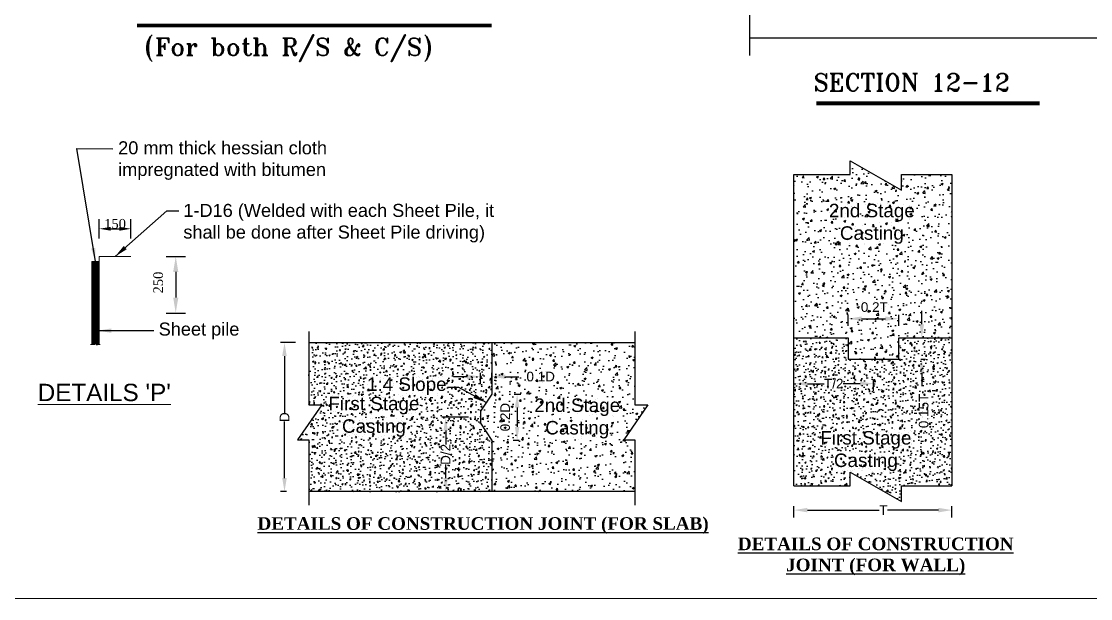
# Model space of a CAD drawing. Extents: x -545075 to 1728153, y -708141 to -305611.
# Drawn here: x 968644 to 996387, y -654682 to -639705 of the extents above; entities that cross this region are included whole.
import ezdxf

# ---------------------------------------------------------------- set-up
doc = ezdxf.new("R2010")
doc.units = 0
doc.header["$MEASUREMENT"] = 0
doc.layers.get('0').update_dxf_attribs({"linetype": 'CONTINUOUS'})
doc.layers.get('DEFPOINTS').update_dxf_attribs({"linetype": 'CONTINUOUS'})
doc.layers.add('LINE', color=7, linetype='CONTINUOUS')
doc.layers.add('Other line', color=7, linetype='CONTINUOUS', lineweight=15)
doc.styles.add('BIG', font='ROMANT.SHX')
doc.styles.get("Standard").update_dxf_attribs({"font": 'times.ttf', "height": 250})
doc.styles.add('TIMES', font='arial.ttf', dxfattribs={"height": 350})
doc.dimstyles.new('3', dxfattribs={"dimtxt": 225, "dimasz": 350, "dimexe": 100, "dimexo": 25, "dimgap": 9, "dimtad": 0, "dimdec": 0, "dimzin": 0, "dimdsep": 46, "dimtxsty": 'Standard', "dimcen": 0, "dimclrt": 256, "dimadec": 0, "dimazin": 0, "dimtfac": 1, "dimtdec": 0, "dimtofl": 0, "dimtmove": 2, "dimatfit": 3, "dimfxl": 1, "dimtolj": 1, "dimtzin": 0, "dimarcsym": 0})
doc.dimstyles.new('ISO-25', dxfattribs={"dimtxt": 2.5, "dimasz": 2.5, "dimexe": 1.25, "dimexo": 0.625, "dimtad": 1, "dimtxsty": 'Standard', "dimcen": 2.5, "dimadec": 0, "dimazin": 0, "dimtfac": 1, "dimtmove": 0, "dimatfit": 3, "dimfxl": 1, "dimarcsym": 0})

# ---------------------------------------------------------------- blocks, each defined once
blk = doc.blocks.new('*D234')
at = {"layer": 'DEFPOINTS', "color": 0, "lineweight": -2}
for p in [(992790, -652386), (988690, -652600), (992790, -652600)]:
    blk.add_point(p, dxfattribs=at)
at = {"layer": 'LINE', "color": 0, "lineweight": -2}
for p, q in [((988690, -652575), (988690, -652286)), ((989040, -652386), (990902, -652386)), ((992440, -652386), (991118, -652386)), ((992790, -652575), (992790, -652286))]:
    blk.add_line(p, q, dxfattribs=at)
for points in [[(989040, -652328), (989040, -652444), (988690, -652386)], [(992440, -652328), (992440, -652444), (992790, -652386)]]:
    blk.add_solid(points, dxfattribs=at)
at = {"layer": 'LINE', "lineweight": -2, "insert": (991010, -652386), "char_height": 250, "attachment_point": 5}
blk.add_mtext('\\A1;{\\fArial|b0|i0|c0|p34;T}', dxfattribs=at)
blk = doc.blocks.new('*D385')
at = {"layer": 'DEFPOINTS', "color": 0, "lineweight": -2}
for p in [(990754, -649106), (988690, -649320), (990754, -649320)]:
    blk.add_point(p, dxfattribs=at)
at = {"layer": 'LINE', "color": 0, "lineweight": -2}
for p, q in [((988690, -649295), (988690, -649006)), ((989040, -649106), (989474, -649106)), ((990404, -649106), (989970, -649106)), ((990754, -649295), (990754, -649006))]:
    blk.add_line(p, q, dxfattribs=at)
for points in [[(989040, -649048), (989040, -649164), (988690, -649106)], [(990404, -649048), (990404, -649164), (990754, -649106)]]:
    blk.add_solid(points, dxfattribs=at)
at = {"layer": 'LINE', "lineweight": -2, "insert": (989722, -649106), "char_height": 250, "attachment_point": 5}
blk.add_mtext('\\A1;{\\fArial|b0|i0|c0|p34;T/2}', dxfattribs=at)
blk = doc.blocks.new('*D386')
at = {"layer": 'DEFPOINTS', "color": 0, "lineweight": -2}
for p in [(991413, -647419), (990095, -647633), (991413, -647633)]:
    blk.add_point(p, dxfattribs=at)
at = {"layer": 'LINE', "color": 0, "lineweight": -2}
for p, q in [((990095, -647608), (990095, -647319)), ((990445, -647419), (991063, -647419)), ((991413, -647608), (991413, -647319))]:
    blk.add_line(p, q, dxfattribs=at)
for points in [[(990445, -647361), (990445, -647477), (990095, -647419)], [(991063, -647361), (991063, -647477), (991413, -647419)]]:
    blk.add_solid(points, dxfattribs=at)
at = {"layer": 'LINE', "lineweight": -2, "insert": (990775, -647119), "char_height": 250, "attachment_point": 5}
blk.add_mtext('\\A1;{\\fArial|b0|i0|c0|p34;0.2T}', dxfattribs=at)
blk = doc.blocks.new('*D387')
at = {"layer": 'DEFPOINTS', "color": 0, "lineweight": -2}
for p in [(991907, -647915), (991960, -648473), (992007, -648473)]:
    blk.add_point(p, dxfattribs=at)
at = {"layer": 'LINE', "color": 0, "lineweight": -2}
for p, q in [((992007, -647565), (992007, -647215)), ((991932, -647915), (992107, -647915)), ((991985, -648473), (992107, -648473)), ((992007, -648823), (992007, -649173))]:
    blk.add_line(p, q, dxfattribs=at)
for points in [[(991949, -647565), (992065, -647565), (992007, -647915)], [(991949, -648823), (992065, -648823), (992007, -648473)]]:
    blk.add_solid(points, dxfattribs=at)
at = {"layer": 'LINE', "lineweight": -2, "insert": (992056, -649813), "char_height": 250, "attachment_point": 5, "rotation": 90}
blk.add_mtext('\\A1;{\\fArial|b0|i0|c0|p34;0.15T}', dxfattribs=at)
blk = doc.blocks.new('*D388')
at = {"layer": 'DEFPOINTS', "color": 0, "lineweight": -2}
for p in [(980269, -649973), (979653, -651906), (979731, -651906)]:
    blk.add_point(p, dxfattribs=at)
at = {"layer": 'LINE', "color": 0, "lineweight": -2}
for p, q in [((980244, -649973), (979553, -649973)), ((979653, -650323), (979653, -650682)), ((979653, -651556), (979653, -651198)), ((979706, -651906), (979553, -651906))]:
    blk.add_line(p, q, dxfattribs=at)
for points in [[(979595, -650323), (979712, -650323), (979653, -649973)], [(979595, -651556), (979712, -651556), (979653, -651906)]]:
    blk.add_solid(points, dxfattribs=at)
at = {"layer": 'LINE', "lineweight": -2, "insert": (979653, -650940), "char_height": 250, "attachment_point": 5, "rotation": 90}
blk.add_mtext('\\A1;{\\fArial|b0|i0|c0|p34;D/2}', dxfattribs=at)
blk = doc.blocks.new('*D235')
at = {"layer": 'DEFPOINTS', "color": 0, "lineweight": -2}
for p in [(975780, -648040), (975471, -651906), (975548, -651906)]:
    blk.add_point(p, dxfattribs=at)
at = {"layer": 'LINE', "color": 0, "lineweight": -2}
for p, q in [((975755, -648040), (975371, -648040)), ((975471, -648390), (975471, -649861)), ((975471, -651556), (975471, -650086)), ((975523, -651906), (975371, -651906))]:
    blk.add_line(p, q, dxfattribs=at)
for points in [[(975412, -648390), (975529, -648390), (975471, -648040)], [(975412, -651556), (975529, -651556), (975471, -651906)]]:
    blk.add_solid(points, dxfattribs=at)
at = {"layer": 'LINE', "lineweight": -2, "insert": (975471, -649973), "char_height": 250, "attachment_point": 5, "rotation": 90}
blk.add_mtext('\\A1;{\\fArial|b0|i0|c0|p34;D}', dxfattribs=at)
blk = doc.blocks.new('*D236')
at = {"layer": 'DEFPOINTS', "color": 0, "lineweight": -2}
for p in [(981407, -649377), (981507, -650576), (981585, -650576)]:
    blk.add_point(p, dxfattribs=at)
at = {"layer": 'LINE', "color": 0, "lineweight": -2}
for p, q in [((981432, -649377), (981607, -649377)), ((981507, -649727), (981507, -650226)), ((981560, -650576), (981407, -650576))]:
    blk.add_line(p, q, dxfattribs=at)
for points in [[(981448, -649727), (981565, -649727), (981507, -649377)], [(981448, -650226), (981565, -650226), (981507, -650576)]]:
    blk.add_solid(points, dxfattribs=at)
at = {"layer": 'LINE', "lineweight": -2, "insert": (981197, -649973), "char_height": 250, "attachment_point": 5, "rotation": 90}
blk.add_mtext('\\A1;{\\fArial|b0|i0|c0|p34;0.2D}', dxfattribs=at)
blk = doc.blocks.new('*D237')
at = {"layer": 'DEFPOINTS', "color": 0, "lineweight": -2}
for p in [(980558, -649138), (980854, -648924), (980854, -649138)]:
    blk.add_point(p, dxfattribs=at)
at = {"layer": 'LINE', "color": 0, "lineweight": -2}
for p, q in [((980558, -649113), (980558, -648824)), ((980854, -649113), (980854, -648824)), ((980208, -648924), (979858, -648924)), ((981204, -648924), (981554, -648924))]:
    blk.add_line(p, q, dxfattribs=at)
for points in [[(980208, -648866), (980208, -648982), (980558, -648924)], [(981204, -648866), (981204, -648982), (980854, -648924)]]:
    blk.add_solid(points, dxfattribs=at)
at = {"layer": 'LINE', "lineweight": -2, "insert": (982118, -648922), "char_height": 250, "attachment_point": 5}
blk.add_mtext('\\A1;{\\fArial|b0|i0|c0|p34;0.1D}', dxfattribs=at)
blk = doc.blocks.new('*D251')
at = {"color": 7, "linetype": 'ByBlock', "lineweight": -2}
for p, q in [((970664, -645336), (970664, -644836)), ((971486, -645336), (971486, -644836)), ((970964, -645086), (971186, -645086))]:
    blk.add_line(p, q, dxfattribs=at)
for points in [[(970964, -645036), (970964, -645136), (970664, -645086)], [(971186, -645036), (971186, -645136), (971486, -645086)]]:
    blk.add_solid(points, dxfattribs=at)
at = {"layer": 'DEFPOINTS', "color": 0, "linetype": 'ByBlock', "lineweight": -2}
for p in [(971486, -645086), (970664, -645807), (971486, -645807)]:
    blk.add_point(p, dxfattribs=at)
at = {"color": 7, "linetype": 'ByBlock', "lineweight": 13, "insert": (971075, -644958), "char_height": 250, "attachment_point": 5}
blk.add_mtext('150', dxfattribs=at)
blk = doc.blocks.new('*D252')
at = {"color": 7, "linetype": 'ByBlock', "lineweight": -2}
for p, q in [((972399, -645807), (972899, -645807)), ((972649, -646207), (972649, -646872)), ((972399, -647272), (972899, -647272))]:
    blk.add_line(p, q, dxfattribs=at)
for points in [[(972583, -646207), (972716, -646207), (972649, -645807)], [(972583, -646872), (972716, -646872), (972649, -647272)]]:
    blk.add_solid(points, dxfattribs=at)
at = {"layer": 'DEFPOINTS', "color": 0, "linetype": 'ByBlock', "lineweight": -2}
for p in [(971486, -645807), (970750, -647272), (972649, -647272)]:
    blk.add_point(p, dxfattribs=at)
at = {"color": 7, "linetype": 'ByBlock', "lineweight": 13, "insert": (972196, -646481), "char_height": 250, "attachment_point": 5, "rotation": 90}
blk.add_mtext('250', dxfattribs=at)

msp = doc.modelspace()

# ---------------------------------------------------------------- hatches: boundary and pattern name
at = {"layer": 'LINE', "lineweight": -2}
h = msp.add_hatch(dxfattribs=at)
h.set_pattern_fill('AR-CONC', color=0, scale=75, style=0)
h.set_pattern_definition([(50, (197954.97, 499442.27), (537.94514, -47.0641), [56.25, -618.75]), (355, (197954.97, 499442.27), (-104.0635, 564.1441), [45, -495]), (100.4514, (197999.8, 499438.35), (433.88204, 517.07966), [47.80514, -525.85658]), (46.1842, (197954.97, 499592.3), (800.4308, -124.13926), [84.375, -928.125]), (96.6356, (198021.7, 499581.9), (700.99703, 730.5884), [71.7077, -788.78475]), (351.1842, (197955, 499592.3), (700.99646, 730.58895), [67.5, -742.5]), (21, (198029.97, 499554.77), (447.68029, -301.96417), [56.25, -618.75]), (326, (198029.97, 499554.77), (182.4865, 543.86253), [45, -495]), (71.4514, (198067.27, 499529.6), (630.16697, 241.89787), [47.80514, -525.85658]), (37.5, (197954.97, 499442.27), (9.119891, 249.67039), [0, -489, 0, -502.5, 0, -496.875]), (7.5, (197954.97, 499442.27), (197.302153, 295.808784), [0, -286.5, 0, -477.75, 0, -189.375]), (327.5, (197787.72, 499442.27), (400.366827, -16.916154), [0, -187.5, 0, -585, 0, -776.25]), (317.5, (197712.7, 499442.27), (437.38963, 75.07874), [0, -243.75, 0, -388.5, 0, -551.25])])
h.paths.add_polyline_path([(992789.524, -643677.544), (991479.601, -643677.544), (991479.601, -644080.896), (990150.067, -643322.693), (990150.067, -643677.544), (988690.342, -643677.544), (988690.342, -647914.579), (990094.606, -647914.579), (990094.606, -648473.239), (991413.339, -648473.239), (991413.339, -647914.579), (992789.524, -647914.579)])
h.paths.add_polyline_path([(990213.324, -646853.022), (991336.619, -646853.022), (991336.619, -647385.423), (990213.324, -647385.423)], flags=24)
h.paths.add_polyline_path([(989526.454, -644346.215), (991896.236, -644346.215), (991896.236, -645569.385), (989526.454, -645569.385)], flags=24)
h = msp.add_hatch(dxfattribs=at)
h.set_pattern_fill('AR-CONC', color=0, scale=50, style=0)
h.set_pattern_definition([(50, (208098.42, 497276.6), (358.63009, -31.37607), [37.5, -412.5]), (355, (208098.42, 497276.6), (-69.37567, 376.09607), [30, -330]), (100.4514, (208128.3, 497273.98), (289.25469, 344.71977), [31.870095, -350.57106]), (46.1842, (208098.4, 497376.6), (533.62052, -82.75951), [56.25, -618.75]), (96.6356, (208142.9, 497369.7), (467.33135, 487.05894), [47.80514, -525.8565]), (351.1842, (208098.4, 497376.6), (467.33097, 487.0593), [45, -495]), (21, (208148.42, 497351.6), (298.453526, -201.309445), [37.5, -412.5]), (326, (208148.42, 497351.6), (121.65767, 362.57502), [30, -330]), (71.4514, (208173.3, 497334.82), (420.11131, 161.26525), [31.870095, -350.57106]), (37.5, (208098.42, 497276.59), (6.079928, 166.446927), [0, -326, 0, -335, 0, -331.25]), (7.5, (208098.42, 497276.6), (131.534769, 197.205856), [0, -191, 0, -318.5, 0, -126.25]), (327.5, (207986.92, 497276.59), (266.911218, -11.277436), [0, -125, 0, -390, 0, -517.5]), (317.5, (207936.92, 497276.6), (291.593085, 50.05249), [0, -162.5, 0, -259, 0, -367.5])])
h.paths.add_polyline_path([(980854.033, -651906.484), (980854.033, -650575.926), (980557.916, -650130.746), (980557.916, -649815.746), (980854.033, -649376.612), (980854.033, -648040.008), (976103.43, -648040.008), (976103.43, -649649.936), (976440.723, -649649.936), (975812.167, -650565.795), (976103.43, -650565.795), (976103.43, -651906.484)])
h.paths.add_polyline_path([(979461.447, -651251.427), (979461.447, -650628.303), (979844.974, -650628.303), (979844.974, -651251.427)], flags=24)
h.paths.add_polyline_path([(976551.847, -649353.637), (979030.497, -649353.637), (979030.497, -650576.807), (976551.847, -650576.807)], flags=24)
h.paths.add_polyline_path([(977560.845, -648857.483), (979728.41, -648857.483), (979728.41, -649485.621), (977560.845, -649485.621)], flags=24)
h = msp.add_hatch(dxfattribs=at)
h.set_pattern_fill('AR-CONC', color=0, scale=75, style=0)
h.set_pattern_definition([(50, (205591.1, 495662.16), (537.94514, -47.0641), [56.25, -618.75]), (355, (205591.1, 495662.16), (-104.0635, 564.1441), [45, -495]), (100.4514, (205635.94, 495658.23), (433.88204, 517.07966), [47.80514, -525.85658]), (46.1842, (205591.1, 495812.16), (800.4308, -124.13926), [84.375, -928.125]), (96.6356, (205657.8, 495801.8), (700.99703, 730.5884), [71.7077, -788.78475]), (351.1842, (205591.1, 495812.16), (700.99646, 730.58895), [67.5, -742.5]), (21, (205666.1, 495774.66), (447.68029, -301.96417), [56.25, -618.75]), (326, (205666.1, 495774.66), (182.4865, 543.86253), [45, -495]), (71.4514, (205703.4, 495749.5), (630.16697, 241.89787), [47.80514, -525.85658]), (37.5, (205591.1, 495662.16), (9.119891, 249.67039), [0, -489, 0, -502.5, 0, -496.875]), (7.5, (205591.1, 495662.16), (197.302153, 295.808784), [0, -286.5, 0, -477.75, 0, -189.375]), (327.5, (205423.86, 495662.16), (400.366827, -16.916154), [0, -187.5, 0, -585, 0, -776.25]), (317.5, (205348.86, 495662.16), (437.38963, 75.07874), [0, -243.75, 0, -388.5, 0, -551.25])])
h.paths.add_polyline_path([(984564.788, -651906.484), (984564.788, -650565.795), (984273.525, -650565.795), (984902.08, -649649.936), (984564.788, -649649.936), (984564.788, -648040.008), (980854.447, -648040.008), (980854.447, -649376.612), (980558.33, -649815.746), (980558.33, -650130.746), (980854.447, -650575.926), (980854.447, -651906.484)])
h.paths.add_polyline_path([(981025.905, -650346.583), (981025.905, -649599.909), (981368.163, -649599.909), (981368.163, -650346.583)], flags=24)
h.paths.add_polyline_path([(981744.72, -648750.626), (982491.394, -648750.626), (982491.394, -649092.884), (981744.72, -649092.884)], flags=24)
h.paths.add_polyline_path([(982031.721, -649740.298), (984102.594, -649740.298), (984102.594, -650277.235), (982031.721, -650277.235)], flags=24)
h = msp.add_hatch(dxfattribs=at)
h.set_pattern_fill('AR-CONC', color=0, scale=50, style=0)
h.set_pattern_definition([(50, (197954.97, 499442.27), (358.63009, -31.37607), [37.5, -412.5]), (355, (197954.97, 499442.27), (-69.37567, 376.09607), [30, -330]), (100.4514, (197984.85, 499439.65), (289.25469, 344.71977), [31.870095, -350.57106]), (46.1842, (197954.97, 499542.27), (533.62052, -82.75951), [56.25, -618.75]), (96.6356, (197999.43, 499535.37), (467.33135, 487.05894), [47.80514, -525.8565]), (351.1842, (197954.97, 499542.27), (467.33097, 487.0593), [45, -495]), (21, (198004.97, 499517.27), (298.453526, -201.309445), [37.5, -412.5]), (326, (198004.97, 499517.27), (121.65767, 362.57502), [30, -330]), (71.4514, (198029.84, 499500.5), (420.11131, 161.26525), [31.870095, -350.57106]), (37.5, (197954.97, 499442.27), (6.079928, 166.446927), [0, -326, 0, -335, 0, -331.25]), (7.5, (197954.97, 499442.27), (131.534769, 197.205856), [0, -191, 0, -318.5, 0, -126.25]), (327.5, (197843.47, 499442.27), (266.911218, -11.277436), [0, -125, 0, -390, 0, -517.5]), (317.5, (197793.47, 499442.27), (291.593085, 50.05249), [0, -162.5, 0, -259, 0, -367.5])])
h.paths.add_polyline_path([(991479.601, -652159.635), (991479.601, -651756.283), (992789.524, -651756.283), (992789.524, -647914.579), (991413.339, -647914.579), (991413.339, -648473.239), (990094.606, -648473.239), (990094.606, -647914.579), (988690.342, -647914.579), (988690.342, -651756.283), (990150.067, -651756.283), (990150.067, -651401.432)])
h.paths.add_polyline_path([(989420.514, -648914.328), (990023.515, -648914.328), (990023.515, -649297.855), (989420.514, -649297.855)], flags=24)
h.paths.add_polyline_path([(991866.216, -650311.418), (991866.216, -649314.828), (992246.502, -649314.828), (992246.502, -650311.418)], flags=24)
h.paths.add_polyline_path([(989317.263, -650242.467), (991795.912, -650242.467), (991795.912, -651465.636), (989317.263, -651465.636)], flags=24)
at = {"layer": 'Other line', "lineweight": 13}
msp.add_hatch(color=0, dxfattribs=at).paths.add_polyline_path([(970664.295, -645935.499), (970469.101, -645935.499), (970469.101, -645991.191), (970664.295, -645991.191)])
h = msp.add_hatch(dxfattribs=at)
h.set_pattern_fill('ANSI31', color=0, scale=100, style=0)
h.set_pattern_definition([(45, (828272.101, 3596281.809), (-8.838834765, 8.838834765), [])])
h.paths.add_polyline_path([(970469.101, -648091.191), (970547.101, -648091.191), (970547.101, -648056.191), (970612.101, -648108.191), (970612.101, -648091.191), (970664.295, -648091.191), (970664.295, -645991.191), (970469.101, -645991.191)])

# ---------------------------------------------------------------- linework, layer by layer
msp.add_line((997490.752, -640144.242), (987537.568, -640144.242))
at = {"linetype": 'ByBlock', "lineweight": 13}
msp.add_line((970664.295, -646421.341), (970664.295, -648091.191), dxfattribs=at)
at = {"color": 7, "linetype": 'ByBlock', "lineweight": 20}
msp.add_lwpolyline([(953919.576, -654682.06), (953919.576, -611896.246), (1014424.768, -611896.246), (1014424.768, -654682.06), (953919.576, -654682.06)], close=True, dxfattribs=at)
at = {"layer": 'LINE'}
msp.add_line((987537.568, -639230.006), (987537.568, -640594.578), dxfattribs=at)
at = {"layer": 'LINE', "color": 0, "lineweight": -2}
for p, q in [((980854.033, -648040.008), (980854.033, -649376.612)), ((980854.24, -648040.008), (980854.24, -649376.612)), ((979361.922, -649973.246), (979361.922, -649973.246)), ((980854.033, -650575.926), (980854.033, -651906.484)), ((980854.24, -650575.926), (980854.24, -651906.484)), ((980854.447, -650575.926), (980854.447, -651906.484))]:
    msp.add_line(p, q, dxfattribs=at)
at = {"layer": 'LINE', "const_width": 97.5}
for points in [[(980844.834, -639811.866), (971639.86, -639811.866)], [(989272.064, -641831.905), (995068.033, -641831.905)]]:
    msp.add_lwpolyline(points, dxfattribs=at)
at = {"layer": 'LINE', "color": 0, "lineweight": -2}
for points in [[(988690.342, -643677.544), (990150.067, -643677.544), (990150.067, -643322.693), (991479.601, -644080.896), (991479.601, -643677.544), (992789.524, -643677.544)], [(988690.342, -651756.283), (988690.342, -643677.544)], [(992789.524, -643677.544), (992789.524, -651756.283)], [(976103.43, -647749.943), (976103.43, -649649.936), (976440.723, -649649.936), (975812.167, -650565.795), (976103.43, -650565.795), (976103.43, -652253.444)], [(984564.788, -647749.943), (984564.788, -649649.936), (984902.08, -649649.936), (984273.525, -650565.795), (984564.788, -650565.795), (984564.788, -652253.444)], [(976103.43, -648040.008), (984564.788, -648040.008)], [(980854.033, -648040.008), (980854.033, -649376.612), (980557.916, -649815.746), (980557.916, -650130.746), (980854.033, -650575.926)], [(980854.24, -648040.008), (980854.24, -649376.612), (980558.123, -649815.746), (980558.123, -650130.746), (980854.24, -650575.926)], [(980854.447, -648040.008), (980854.447, -649376.612), (980558.33, -649815.746), (980558.33, -650130.746), (980854.447, -650575.926)], [(988690.342, -647914.579), (990094.606, -647914.579), (990094.606, -648473.239), (991413.339, -648473.239), (991413.339, -647914.579), (992789.524, -647914.579)], [(988690.342, -651756.283), (990150.067, -651756.283), (990150.067, -651401.432), (991479.601, -652159.635), (991479.601, -651756.283), (992789.524, -651756.283)], [(984564.788, -651906.484), (976103.43, -651906.484)]]:
    msp.add_lwpolyline(points, dxfattribs=at)
at = {"layer": 'Other line', "color": 0, "lineweight": 13}
for p, q in [((970664.295, -646363.045), (970664.295, -645806.717)), ((970664.295, -645806.717), (971486.239, -645806.717)), ((970664.295, -645806.717), (970664.295, -647263.191)), ((970469.101, -645935.499), (970664.295, -645935.499)), ((970469.101, -645935.499), (970469.101, -648091.191))]:
    msp.add_line(p, q, dxfattribs=at)
msp.add_lwpolyline([(970469.101, -645935.499), (970664.295, -645935.499), (970664.295, -645991.191), (970469.101, -645991.191)], close=True, dxfattribs=at)
msp.add_lwpolyline([(970433.101, -648091.191), (970547.101, -648091.191), (970547.101, -648056.191), (970612.101, -648108.191), (970612.101, -648091.191), (970692.101, -648091.191)], dxfattribs=at)

# ---------------------------------------------------------------- texts
at = {"color": 7, "style": 'BIG'}
msp.add_text('SECTION 12-12', height=455, dxfattribs=at).set_placement((989202.264, -641512.842))
at = {"layer": 'LINE', "style": 'BIG'}
msp.add_text('(For both R/S & C/S)', height=455, dxfattribs=at).set_placement((971842.079, -640593.406))
at = {"layer": 'LINE', "color": 0, "lineweight": -2, "char_height": 350, "attachment_point": 5}
for s, insert in [('\\A1;{\\fArial|b0|i0|c0|p34;2nd Stage\\PCasting}', (990711.345, -644957.8)), ('\\A1;{\\fArial|b0|i0|c0|p34;1:4 Slope}', (978644.627, -649171.552)), ('\\A1;{\\fArial|b0|i0|c0|p34;First Stage\\PCasting}', (977791.172, -649965.222)), ('\\A1;{\\fArial|b0|i0|c0|p34;2nd Stage\\PCasting}', (983067.158, -650008.766)), ('\\A1;{\\fArial|b0|i0|c0|p34;First Stage\\PCasting}', (990556.587, -650854.051))]:
    msp.add_mtext(s, dxfattribs=dict(at, insert=insert))
at = {"layer": 'LINE', "color": 0, "lineweight": -2, "char_height": 327.813, "attachment_point": 8}
for s, insert, width in [('\\pt983.4;{\\fTimes New Roman|b1|i0|c0|p18;\\LDETAILS OF CONSTRUCTION JOINT (FOR SLAB)}', (980623.217, -653003.628), 13986.50595), ('\\pt983.4;{\\fTimes New Roman|b1|i0|c0|p18;\\LDETAILS OF CONSTRUCTION JOINT (FOR WALL)}', (990811.259, -654078.193), 8449.14992)]:
    msp.add_mtext(s, dxfattribs=dict(at, insert=insert, width=width))
at = {"layer": 'Other line', "color": 0, "lineweight": 13, "attachment_point": 1, "style": 'TIMES'}
for s, insert, char_height, width in [('20 mm thick hessian cloth impregnated with bitumen', (971155.209, -642816.667), 337.2, 7425.01173), ('1-D16 (Welded with each Sheet Pile, it shall be done after Sheet Pile driving)', (972846.089, -644440.857), 337.2, 8773.95689), ('Sheet pile', (972206.089, -647519.857), 337.2, 8773.95689), ("{\\LDETAILS 'P'}", (969068.697, -649107.907), 450, 10967.44611)]:
    msp.add_mtext(s, dxfattribs=dict(at, insert=insert, char_height=char_height, width=width))

# ---------------------------------------------------------------- dimensions: what is measured, and where the dimension line sits
at = {"linetype": 'ByBlock', "lineweight": 13}
dim = msp.add_linear_dim(base=(971486.239, -645085.633), p1=(970664.295, -645806.717), p2=(971486.239, -645806.717), text='150', dimstyle='ISO-25', override={"dimtxt": 500, "dimasz": 300, "dimexe": 250, "dimexo": 100, "dimclrd": 7, "dimclre": 7, "dimclrt": 7, "dimtmove": 2, "dimfxl": 250, "dimfxlon": 1}, dxfattribs=at)
dim.commit()
dim.dimension.update_dxf_attribs({"geometry": '*D251', "text_midpoint": (971075.267, -644957.845)})
dim = msp.add_linear_dim(base=(972649.257, -647272.191), p1=(971486.239, -645806.717), p2=(970750.101, -647272.191), angle=90, text='250', dimstyle='ISO-25', override={"dimtxt": 500, "dimasz": 400, "dimexe": 250, "dimexo": 100, "dimclrd": 7, "dimclre": 7, "dimclrt": 7, "dimtmove": 2, "dimfxl": 250, "dimfxlon": 1}, dxfattribs=at)
dim.commit()
dim.dimension.update_dxf_attribs({"geometry": '*D252', "text_midpoint": (972196.101, -646480.954), "dimtype": 160})
at = {"layer": 'LINE', "color": 0, "lineweight": -2}
for base, p1, p2, text, override, picture, middle in [((991413.339, -647418.996), (990094.606, -647632.535), (991413.339, -647632.535), '{\\fArial|b0|i0|c0|p34;0.2T}', {"dimtxt": 350, "dimclrd": 0, "dimclre": 0}, '*D386', (990774.972, -647119.222)), ((980854.033, -648924.065), (980557.916, -649137.605), (980854.033, -649137.605), '{\\fArial|b0|i0|c0|p34;0.1D}', {"dimtxt": 350, "dimclrd": 0, "dimclre": 0}, '*D237', (982118.057, -648921.755)), ((990753.687, -649106.091), (988690.342, -649319.63), (990753.687, -649319.63), '{\\fArial|b0|i0|c0|p34;T/2}', {"dimtxt": 350, "dimclrd": 0, "dimclre": 0}, '*D385', (989722.015, -649106.091)), ((992789.524, -652386.145), (988690.342, -652599.684), (992789.524, -652599.684), '{\\fArial|b0|i0|c0|p34;T}', {"dimclrd": 0, "dimclre": 0}, '*D234', (991009.975, -652386.145))]:
    dim = msp.add_linear_dim(base=base, p1=p1, p2=p2, text=text, dimstyle='3', override=override, dxfattribs=at)
    dim.commit()
    dim.dimension.update_dxf_attribs({"geometry": picture, "text_midpoint": middle, "dimtype": 160})
for base, p1, p2, text, picture, middle in [((992006.844, -648473.239), (991906.844, -647914.579), (991960.357, -648473.239), '{\\fArial|b0|i0|c0|p34;0.15T}', '*D387', (992056.359, -649813.123)), ((981506.831, -650575.926), (981406.831, -649376.612), (981584.642, -650575.926), '{\\fArial|b0|i0|c0|p34;0.2D}', '*D236', (981197.034, -649973.246))]:
    dim = msp.add_linear_dim(base=base, p1=p1, p2=p2, angle=90, text=text, dimstyle='3', override={"dimtxt": 350, "dimclrd": 0, "dimclre": 0}, dxfattribs=at)
    dim.commit()
    dim.dimension.update_dxf_attribs({"geometry": picture, "text_midpoint": middle, "dimtype": 160})
for base, p1, p2, text, picture, middle in [((975470.626, -651906.484), (975780.27, -648040.008), (975548.436, -651906.484), '{\\fArial|b0|i0|c0|p34;D}', '*D235', (975470.626, -649973.246)), ((979653.211, -651906.484), (980268.861, -649973.246), (979731.021, -651906.484), '{\\fArial|b0|i0|c0|p34;D/2}', '*D388', (979653.211, -650939.865))]:
    dim = msp.add_linear_dim(base=base, p1=p1, p2=p2, angle=90, text=text, dimstyle='3', override={"dimtxt": 350, "dimclrd": 0, "dimclre": 0}, dxfattribs=at)
    dim.commit()
    dim.dimension.update_dxf_attribs({"geometry": picture, "text_midpoint": middle})

# ---------------------------------------------------------------- leaders
msp.add_leader([(980705.974, -649596.179), (979996.652, -649201.446), (979697.516, -649201.446)], dimstyle='3', override={"dimclrd": 0, "dimclre": 0}, dxfattribs=at)
at = {"layer": 'Other line', "color": 0, "lineweight": 13}
for points, override in [([(970566.698, -645935.499), (970086.101, -643004.191), (971013.221, -643009.667)], {"dimgap": 9, "dimtad": 0, "dimclrd": 256, "dimclre": 0, "dimclrt": 0, "dimfxl": 700, "dimfxlon": 1}), ([(971075.267, -645806.717), (972420.357, -644619.075), (972732.245, -644619.075)], {"dimgap": 9, "dimtad": 0, "dimclrd": 256, "dimclre": 0, "dimclrt": 0, "dimfxl": 0.15, "dimfxlon": 1}), ([(970627.101, -647729.191), (972080.101, -647729.191)], {"dimgap": 9, "dimtad": 0, "dimclrd": 256, "dimclre": 0, "dimclrt": 0, "dimfxl": 700, "dimfxlon": 1})]:
    msp.add_leader(points, dimstyle='3', override=override, dxfattribs=at)

doc.saveas('drawing.dxf')
